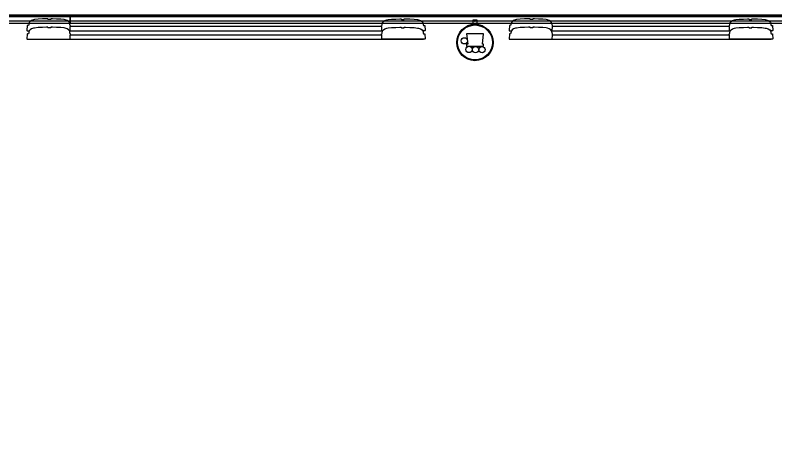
# Model space of a CAD drawing. Header units: inches. Extents: x -2 to 289, y -6 to 222.
# Drawn here: x 152.6 to 243.2, y 169.2 to 222 of the extents above; entities that cross this region are included whole.
import ezdxf

# ---------------------------------------------------------------- set-up
doc = ezdxf.new("R2010")
doc.units = ezdxf.units.IN
doc.header["$MEASUREMENT"] = 0
doc.layers.add('DISPLAY', color=5, linetype='Continuous')
doc.layers.add('WALL', color=7, linetype='Continuous')

# ---------------------------------------------------------------- blocks, each defined once
blk = doc.blocks.new('gexrl_96_0p')
at = {"layer": 'DISPLAY'}
for p, q in [((0, -0.934), (0, 0)), ((97, 0), (0, 0)), ((97, 0), (97, -0.934)), ((97, -0.2), (0, -0.2)), ((97, -0.7), (0, -0.7)), ((0, -0.934), (97, -0.934))]:
    blk.add_line(p, q, dxfattribs=at)
for p in [(0, 0), (97, 0)]:
    blk.add_point(p, dxfattribs=at)
blk = doc.blocks.new('gexmk_1_0p')
at = {"layer": 'DISPLAY'}
for p, q in [((0.252, -0.573), (-0.25, -0.573)), ((-0.25, -0.573), (-0.25, -1.09)), ((0.252, -1.089), (0.252, -0.573)), ((1.01, -2.205), (-0.99, -2.205)), ((-0.99, -2.205), (-0.865, -3.455)), ((0.885, -3.455), (1.01, -2.205)), ((-0.865, -3.455), (-0.99, -3.455)), ((-0.99, -3.455, 0), (-0.99, -3.705, 0)), ((1.01, -3.455), (0.885, -3.455)), ((1.01, -3.705, 0), (1.01, -3.455, 0)), ((-0.99, -3.705), (1.01, -3.705))]:
    blk.add_line(p, q, dxfattribs=at)
for centre, radius in [((0, -3.245), 2.17), ((0, -3.245), 2.079), ((-1.268, -3.053), 0.375), ((-0.719, -4.081), 0.375), ((0.07, -4.093), 0.375), ((0.841, -4.102), 0.375)]:
    blk.add_circle(centre, radius, dxfattribs=at)
for p in [(0, 0), (0, -0.7)]:
    blk.add_point(p, dxfattribs=at)
blk = doc.blocks.new('gexlb_t2_0p')
at = {"layer": 'DISPLAY'}
for p, q in [((0.277, -0.878), (0.245, -0.975)), ((0.376, -0.754), (0.277, -0.878)), ((0.546, -0.642), (0.376, -0.754)), ((0.781, -0.559), (0.546, -0.642)), ((0.908, -0.529), (0.781, -0.559)), ((1.326, -0.471), (0.908, -0.529)), ((1.843, -0.451), (1.326, -0.471)), ((2.322, -0.443), (1.843, -0.451)), ((2.334, -0.412), (2.322, -0.418)), ((2.322, -0.418), (2.322, -0.443)), ((2.505, -0.412), (2.334, -0.412)), ((2.505, -0.456), (2.505, -0.412)), ((2.52, -0.495), (2.505, -0.456)), ((2.831, -0.495), (2.52, -0.495)), ((2.847, -0.452), (2.831, -0.495)), ((3.02, -0.413), (2.847, -0.413)), ((2.847, -0.413), (2.847, -0.452)), ((3.028, -0.417), (3.02, -0.413)), ((3.028, -0.442), (3.028, -0.417)), ((3.502, -0.453), (3.028, -0.442)), ((4.016, -0.472), (3.502, -0.453)), ((4.425, -0.523), (4.016, -0.472)), ((4.565, -0.555), (4.425, -0.523)), ((4.794, -0.637), (4.565, -0.555)), ((4.963, -0.748), (4.794, -0.637)), ((5.072, -0.88), (4.963, -0.748)), ((5.091, -0.934), (5.072, -0.88)), ((42.321, -0.934), (42.34, -0.88)), ((42.34, -0.88), (42.449, -0.748)), ((42.449, -0.748), (42.618, -0.637)), ((42.618, -0.637), (42.847, -0.555)), ((42.847, -0.555), (42.987, -0.523)), ((42.987, -0.523), (43.396, -0.472)), ((43.396, -0.472), (43.91, -0.453)), ((43.91, -0.453), (44.384, -0.442)), ((44.384, -0.417), (44.392, -0.413)), ((44.384, -0.442), (44.384, -0.417)), ((44.392, -0.413), (44.565, -0.413)), ((44.565, -0.413), (44.565, -0.452)), ((44.565, -0.452), (44.581, -0.495)), ((44.581, -0.495), (44.892, -0.495)), ((44.892, -0.495), (44.907, -0.456)), ((44.907, -0.456), (44.907, -0.412)), ((44.907, -0.412), (45.078, -0.412)), ((45.078, -0.412), (45.09, -0.418)), ((45.09, -0.418), (45.09, -0.443)), ((45.09, -0.443), (45.569, -0.451)), ((45.569, -0.451), (46.086, -0.471)), ((46.086, -0.471), (46.504, -0.529)), ((46.504, -0.529), (46.631, -0.559)), ((46.631, -0.559), (46.866, -0.642)), ((46.866, -0.642), (47.036, -0.754)), ((47.036, -0.754), (47.135, -0.878)), ((47.135, -0.878), (47.167, -0.975)), ((0.036, -1.238), (0.005, -1.833)), ((0.055, -1.226), (0.036, -1.238)), ((0.166, -1.226), (0.055, -1.226)), ((0.175, -1.216), (0.166, -1.226)), ((0.192, -1.215), (0.175, -1.216)), ((0.228, -1.15), (0.192, -1.215)), ((0.232, -1.075), (0.228, -1.15)), ((0.24, -1.006), (0.232, -1.075)), ((0.245, -0.975), (0.24, -1.006)), ((0.376, -1.754), (0.277, -1.878)), ((0.546, -1.642), (0.376, -1.754)), ((0.781, -1.559), (0.546, -1.642)), ((0.908, -1.529), (0.781, -1.559)), ((1.326, -1.471), (0.908, -1.529)), ((1.843, -1.451), (1.326, -1.471)), ((2.322, -1.443), (1.843, -1.451)), ((2.334, -1.412), (2.322, -1.418)), ((2.322, -1.418), (2.322, -1.443)), ((2.505, -1.412), (2.334, -1.412)), ((2.505, -1.456), (2.505, -1.412)), ((2.52, -1.495), (2.505, -1.456)), ((2.831, -1.495), (2.52, -1.495)), ((2.847, -1.452), (2.831, -1.495)), ((3.02, -1.413), (2.847, -1.413)), ((2.847, -1.413), (2.847, -1.452)), ((3.028, -1.417), (3.02, -1.413)), ((3.028, -1.442), (3.028, -1.417)), ((3.502, -1.453), (3.028, -1.442)), ((4.016, -1.472), (3.502, -1.453)), ((4.425, -1.523), (4.016, -1.472)), ((4.565, -1.555), (4.425, -1.523)), ((4.794, -1.637), (4.565, -1.555)), ((4.963, -1.748), (4.794, -1.637)), ((5.072, -1.88), (4.963, -1.748)), ((5.108, -1), (5.091, -0.934)), ((5.118, -1.075), (5.108, -1)), ((5.123, -1.156), (5.118, -1.075)), ((5.158, -1.215), (5.123, -1.156)), ((5.153, -1.842), (5.156, -1.36)), ((5.156, -1.36), (5.185, -1.353)), ((5.174, -1.215), (5.158, -1.215)), ((42.247, -1.358), (5.165, -1.358)), ((5.185, -1.228), (5.174, -1.215)), ((5.185, -1.353), (5.185, -1.228)), ((42.227, -1.228), (42.238, -1.215)), ((42.227, -1.353), (42.227, -1.228)), ((42.256, -1.36), (42.227, -1.353)), ((42.238, -1.215), (42.254, -1.215)), ((42.254, -1.215), (42.289, -1.156)), ((42.259, -1.842), (42.256, -1.36)), ((42.289, -1.156), (42.294, -1.075)), ((42.294, -1.075), (42.304, -1)), ((42.304, -1), (42.321, -0.934)), ((42.34, -1.88), (42.449, -1.748)), ((42.449, -1.748), (42.618, -1.637)), ((42.618, -1.637), (42.847, -1.555)), ((42.847, -1.555), (42.987, -1.523)), ((42.987, -1.523), (43.396, -1.472)), ((43.396, -1.472), (43.91, -1.453)), ((43.91, -1.453), (44.384, -1.442)), ((44.384, -1.417), (44.392, -1.413)), ((44.384, -1.442), (44.384, -1.417)), ((44.392, -1.413), (44.565, -1.413)), ((44.565, -1.413), (44.565, -1.452)), ((44.565, -1.452), (44.581, -1.495)), ((44.581, -1.495), (44.892, -1.495)), ((44.892, -1.495), (44.907, -1.456)), ((44.907, -1.456), (44.907, -1.412)), ((44.907, -1.412), (45.078, -1.412)), ((45.078, -1.412), (45.09, -1.418)), ((45.09, -1.418), (45.09, -1.443)), ((45.09, -1.443), (45.569, -1.451)), ((45.569, -1.451), (46.086, -1.471)), ((46.086, -1.471), (46.504, -1.529)), ((46.504, -1.529), (46.631, -1.559)), ((46.631, -1.559), (46.866, -1.642)), ((46.866, -1.642), (47.036, -1.754)), ((47.036, -1.754), (47.135, -1.878)), ((47.167, -0.975), (47.172, -1.006)), ((47.172, -1.006), (47.18, -1.075)), ((47.18, -1.075), (47.184, -1.15)), ((47.184, -1.15), (47.22, -1.215)), ((47.22, -1.215), (47.237, -1.216)), ((47.237, -1.216), (47.246, -1.226)), ((47.246, -1.226), (47.357, -1.226)), ((47.357, -1.226), (47.376, -1.238)), ((47.376, -1.238), (47.407, -1.833)), ((0.005, -1.833), (0.025, -1.848)), ((0.036, -2.238), (0.005, -2.833)), ((0.025, -1.848), (0.301, -1.848)), ((0.055, -2.226), (0.036, -2.238)), ((0.166, -2.226), (0.055, -2.226)), ((0.175, -2.216), (0.166, -2.226)), ((0.192, -2.215), (0.175, -2.216)), ((0.228, -2.15), (0.192, -2.215)), ((0.206, -1.848), (0.206, -1.858)), ((0.206, -1.858), (0.293, -1.858)), ((0.232, -2.075), (0.228, -2.15)), ((0.24, -2.006), (0.232, -2.075)), ((0.245, -1.975), (0.24, -2.006)), ((0.277, -1.878), (0.245, -1.975)), ((5.046, -1.848), (5.116, -1.848)), ((5.054, -1.858), (42.358, -1.858)), ((5.091, -1.934), (5.072, -1.88)), ((5.108, -2), (5.091, -1.934)), ((5.118, -2.075), (5.108, -2)), ((5.116, -1.848), (5.153, -1.842)), ((5.123, -2.156), (5.118, -2.075)), ((5.158, -2.215), (5.123, -2.156)), ((5.153, -2.842), (5.156, -2.36)), ((5.156, -2.36), (5.185, -2.353)), ((5.174, -2.215), (5.158, -2.215)), ((42.247, -2.358), (5.165, -2.358)), ((5.185, -2.228), (5.174, -2.215)), ((5.185, -2.353), (5.185, -2.228)), ((42.227, -2.228), (42.238, -2.215)), ((42.227, -2.353), (42.227, -2.228)), ((42.256, -2.36), (42.227, -2.353)), ((42.238, -2.215), (42.254, -2.215)), ((42.254, -2.215), (42.289, -2.156)), ((42.259, -2.842), (42.256, -2.36)), ((42.296, -1.848), (42.259, -1.842)), ((42.289, -2.156), (42.294, -2.075)), ((42.294, -2.075), (42.304, -2)), ((42.366, -1.848), (42.296, -1.848)), ((42.304, -2), (42.321, -1.934)), ((42.321, -1.934), (42.34, -1.88)), ((47.387, -1.848), (47.111, -1.848)), ((47.119, -1.858), (47.206, -1.858)), ((47.135, -1.878), (47.167, -1.975)), ((47.167, -1.975), (47.172, -2.006)), ((47.172, -2.006), (47.18, -2.075)), ((47.18, -2.075), (47.184, -2.15)), ((47.184, -2.15), (47.22, -2.215)), ((47.206, -1.858), (47.206, -1.848)), ((47.22, -2.215), (47.237, -2.216)), ((47.237, -2.216), (47.246, -2.226)), ((47.246, -2.226), (47.357, -2.226)), ((47.357, -2.226), (47.376, -2.238)), ((47.376, -2.238), (47.407, -2.833)), ((47.407, -1.833), (47.387, -1.848)), ((0.005, -2.833), (0.025, -2.848)), ((0.025, -2.848), (5.116, -2.848)), ((0.206, -2.848), (0.206, -2.858)), ((0.206, -2.858), (47.206, -2.858)), ((5.116, -2.848), (5.153, -2.842)), ((42.296, -2.848), (42.259, -2.842)), ((47.387, -2.848), (42.296, -2.848)), ((47.206, -2.858), (47.206, -2.848)), ((47.407, -2.833), (47.387, -2.848))]:
    blk.add_line(p, q, dxfattribs=at)
blk.add_point((0, 0), dxfattribs=at)
blk = doc.blocks.new('gexsb_w2_0p')
at = {"layer": 'DISPLAY'}
for p, q in [((0.277, -0.878), (0.245, -0.975)), ((0.376, -0.754), (0.277, -0.878)), ((0.546, -0.642), (0.376, -0.754)), ((0.781, -0.559), (0.546, -0.642)), ((0.908, -0.529), (0.781, -0.559)), ((1.326, -0.471), (0.908, -0.529)), ((1.843, -0.451), (1.326, -0.471)), ((2.322, -0.443), (1.843, -0.451)), ((2.334, -0.412), (2.322, -0.418)), ((2.322, -0.418), (2.322, -0.443)), ((2.505, -0.412), (2.334, -0.412)), ((2.505, -0.456), (2.505, -0.412)), ((2.52, -0.495), (2.505, -0.456)), ((2.831, -0.495), (2.52, -0.495)), ((2.847, -0.452), (2.831, -0.495)), ((3.02, -0.413), (2.847, -0.413)), ((2.847, -0.413), (2.847, -0.452)), ((3.028, -0.417), (3.02, -0.413)), ((3.028, -0.442), (3.028, -0.417)), ((3.502, -0.453), (3.028, -0.442)), ((4.016, -0.472), (3.502, -0.453)), ((4.425, -0.523), (4.016, -0.472)), ((4.565, -0.555), (4.425, -0.523)), ((4.794, -0.637), (4.565, -0.555)), ((4.963, -0.748), (4.794, -0.637)), ((5.072, -0.88), (4.963, -0.748)), ((5.091, -0.934), (5.072, -0.88)), ((26.321, -0.934), (26.34, -0.88)), ((26.34, -0.88), (26.449, -0.748)), ((26.449, -0.748), (26.618, -0.637)), ((26.618, -0.637), (26.847, -0.555)), ((26.847, -0.555), (26.987, -0.523)), ((26.987, -0.523), (27.396, -0.472)), ((27.396, -0.472), (27.91, -0.453)), ((27.91, -0.453), (28.384, -0.442)), ((28.384, -0.417), (28.392, -0.413)), ((28.384, -0.442), (28.384, -0.417)), ((28.392, -0.413), (28.565, -0.413)), ((28.565, -0.413), (28.565, -0.452)), ((28.565, -0.452), (28.581, -0.495)), ((28.581, -0.495), (28.892, -0.495)), ((28.892, -0.495), (28.907, -0.456)), ((28.907, -0.456), (28.907, -0.412)), ((28.907, -0.412), (29.078, -0.412)), ((29.078, -0.412), (29.09, -0.418)), ((29.09, -0.418), (29.09, -0.443)), ((29.09, -0.443), (29.569, -0.451)), ((29.569, -0.451), (30.086, -0.471)), ((30.086, -0.471), (30.504, -0.529)), ((30.504, -0.529), (30.631, -0.559)), ((30.631, -0.559), (30.866, -0.642)), ((30.866, -0.642), (31.036, -0.754)), ((31.036, -0.754), (31.135, -0.878)), ((31.135, -0.878), (31.167, -0.975)), ((0.036, -1.238), (0.005, -1.833)), ((0.055, -1.226), (0.036, -1.238)), ((0.166, -1.226), (0.055, -1.226)), ((0.175, -1.216), (0.166, -1.226)), ((0.192, -1.215), (0.175, -1.216)), ((0.228, -1.15), (0.192, -1.215)), ((0.232, -1.075), (0.228, -1.15)), ((0.24, -1.006), (0.232, -1.075)), ((0.245, -0.975), (0.24, -1.006)), ((0.376, -1.754), (0.277, -1.878)), ((0.546, -1.642), (0.376, -1.754)), ((0.781, -1.559), (0.546, -1.642)), ((0.908, -1.529), (0.781, -1.559)), ((1.326, -1.471), (0.908, -1.529)), ((1.843, -1.451), (1.326, -1.471)), ((2.322, -1.443), (1.843, -1.451)), ((2.334, -1.412), (2.322, -1.418)), ((2.322, -1.418), (2.322, -1.443)), ((2.505, -1.412), (2.334, -1.412)), ((2.505, -1.456), (2.505, -1.412)), ((2.52, -1.495), (2.505, -1.456)), ((2.831, -1.495), (2.52, -1.495)), ((2.847, -1.452), (2.831, -1.495)), ((3.02, -1.413), (2.847, -1.413)), ((2.847, -1.413), (2.847, -1.452)), ((3.028, -1.417), (3.02, -1.413)), ((3.028, -1.442), (3.028, -1.417)), ((3.502, -1.453), (3.028, -1.442)), ((4.016, -1.472), (3.502, -1.453)), ((4.425, -1.523), (4.016, -1.472)), ((4.565, -1.555), (4.425, -1.523)), ((4.794, -1.637), (4.565, -1.555)), ((4.963, -1.748), (4.794, -1.637)), ((5.072, -1.88), (4.963, -1.748)), ((5.108, -1), (5.091, -0.934)), ((5.118, -1.075), (5.108, -1)), ((5.123, -1.156), (5.118, -1.075)), ((5.158, -1.215), (5.123, -1.156)), ((5.153, -1.842), (5.156, -1.36)), ((5.156, -1.36), (5.185, -1.353)), ((5.174, -1.215), (5.158, -1.215)), ((26.247, -1.358), (5.165, -1.358)), ((5.185, -1.228), (5.174, -1.215)), ((5.185, -1.353), (5.185, -1.228)), ((26.227, -1.228), (26.238, -1.215)), ((26.227, -1.353), (26.227, -1.228)), ((26.256, -1.36), (26.227, -1.353)), ((26.238, -1.215), (26.254, -1.215)), ((26.254, -1.215), (26.289, -1.156)), ((26.259, -1.842), (26.256, -1.36)), ((26.289, -1.156), (26.294, -1.075)), ((26.294, -1.075), (26.304, -1)), ((26.304, -1), (26.321, -0.934)), ((26.34, -1.88), (26.449, -1.748)), ((26.449, -1.748), (26.618, -1.637)), ((26.618, -1.637), (26.847, -1.555)), ((26.847, -1.555), (26.987, -1.523)), ((26.987, -1.523), (27.396, -1.472)), ((27.396, -1.472), (27.91, -1.453)), ((27.91, -1.453), (28.384, -1.442)), ((28.384, -1.417), (28.392, -1.413)), ((28.384, -1.442), (28.384, -1.417)), ((28.392, -1.413), (28.565, -1.413)), ((28.565, -1.413), (28.565, -1.452)), ((28.565, -1.452), (28.581, -1.495)), ((28.581, -1.495), (28.892, -1.495)), ((28.892, -1.495), (28.907, -1.456)), ((28.907, -1.456), (28.907, -1.412)), ((28.907, -1.412), (29.078, -1.412)), ((29.078, -1.412), (29.09, -1.418)), ((29.09, -1.418), (29.09, -1.443)), ((29.09, -1.443), (29.569, -1.451)), ((29.569, -1.451), (30.086, -1.471)), ((30.086, -1.471), (30.504, -1.529)), ((30.504, -1.529), (30.631, -1.559)), ((30.631, -1.559), (30.866, -1.642)), ((30.866, -1.642), (31.036, -1.754)), ((31.036, -1.754), (31.135, -1.878)), ((31.167, -0.975), (31.172, -1.006)), ((31.172, -1.006), (31.18, -1.075)), ((31.18, -1.075), (31.184, -1.15)), ((31.184, -1.15), (31.22, -1.215)), ((31.22, -1.215), (31.237, -1.216)), ((31.237, -1.216), (31.246, -1.226)), ((31.246, -1.226), (31.357, -1.226)), ((31.357, -1.226), (31.376, -1.238)), ((31.376, -1.238), (31.407, -1.833)), ((0.005, -1.833), (0.025, -1.848)), ((0.036, -2.238), (0.005, -2.833)), ((0.025, -1.848), (0.301, -1.848)), ((0.055, -2.226), (0.036, -2.238)), ((0.166, -2.226), (0.055, -2.226)), ((0.175, -2.216), (0.166, -2.226)), ((0.192, -2.215), (0.175, -2.216)), ((0.228, -2.15), (0.192, -2.215)), ((0.206, -1.848), (0.206, -1.858)), ((0.206, -1.858), (0.293, -1.858)), ((0.232, -2.075), (0.228, -2.15)), ((0.24, -2.006), (0.232, -2.075)), ((0.245, -1.975), (0.24, -2.006)), ((0.277, -1.878), (0.245, -1.975)), ((5.046, -1.848), (5.116, -1.848)), ((5.054, -1.858), (26.358, -1.858)), ((5.091, -1.934), (5.072, -1.88)), ((5.108, -2), (5.091, -1.934)), ((5.118, -2.075), (5.108, -2)), ((5.116, -1.848), (5.153, -1.842)), ((5.123, -2.156), (5.118, -2.075)), ((5.158, -2.215), (5.123, -2.156)), ((5.153, -2.842), (5.156, -2.36)), ((5.156, -2.36), (5.185, -2.353)), ((5.174, -2.215), (5.158, -2.215)), ((26.247, -2.358), (5.165, -2.358)), ((5.185, -2.228), (5.174, -2.215)), ((5.185, -2.353), (5.185, -2.228)), ((26.227, -2.228), (26.238, -2.215)), ((26.227, -2.353), (26.227, -2.228)), ((26.256, -2.36), (26.227, -2.353)), ((26.238, -2.215), (26.254, -2.215)), ((26.254, -2.215), (26.289, -2.156)), ((26.259, -2.842), (26.256, -2.36)), ((26.296, -1.848), (26.259, -1.842)), ((26.289, -2.156), (26.294, -2.075)), ((26.294, -2.075), (26.304, -2)), ((26.366, -1.848), (26.296, -1.848)), ((26.304, -2), (26.321, -1.934)), ((26.321, -1.934), (26.34, -1.88)), ((31.387, -1.848), (31.111, -1.848)), ((31.119, -1.858), (31.206, -1.858)), ((31.135, -1.878), (31.167, -1.975)), ((31.167, -1.975), (31.172, -2.006)), ((31.172, -2.006), (31.18, -2.075)), ((31.18, -2.075), (31.184, -2.15)), ((31.184, -2.15), (31.22, -2.215)), ((31.206, -1.858), (31.206, -1.848)), ((31.22, -2.215), (31.237, -2.216)), ((31.237, -2.216), (31.246, -2.226)), ((31.246, -2.226), (31.357, -2.226)), ((31.357, -2.226), (31.376, -2.238)), ((31.376, -2.238), (31.407, -2.833)), ((31.407, -1.833), (31.387, -1.848)), ((0.005, -2.833), (0.025, -2.848)), ((0.025, -2.848), (5.116, -2.848)), ((0.206, -2.848), (0.206, -2.858)), ((0.206, -2.858), (31.206, -2.858)), ((5.116, -2.848), (5.153, -2.842)), ((26.296, -2.848), (26.259, -2.842)), ((31.387, -2.848), (26.296, -2.848)), ((31.206, -2.858), (31.206, -2.848)), ((31.407, -2.833), (31.387, -2.848))]:
    blk.add_line(p, q, dxfattribs=at)
blk.add_point((0, 0), dxfattribs=at)

msp = doc.modelspace()

# ---------------------------------------------------------------- linework, layer by layer
at = {"layer": 'WALL', "elevation": 0}
msp.add_lwpolyline([(0, 222), (276.959, 222), (276.959, 0)], dxfattribs=at)

# ---------------------------------------------------------------- block references
for name, p in [('gexrl_96_0p', (62.126, 222)), ('gexlb_t2_0p', (153.997, 222)), ('gexrl_96_0p', (159.126, 222)), ('gexmk_1_0p', (207.336, 222)), ('gexsb_w2_0p', (211.394, 222))]:
    msp.add_blockref(name, p)

doc.saveas('drawing.dxf')
